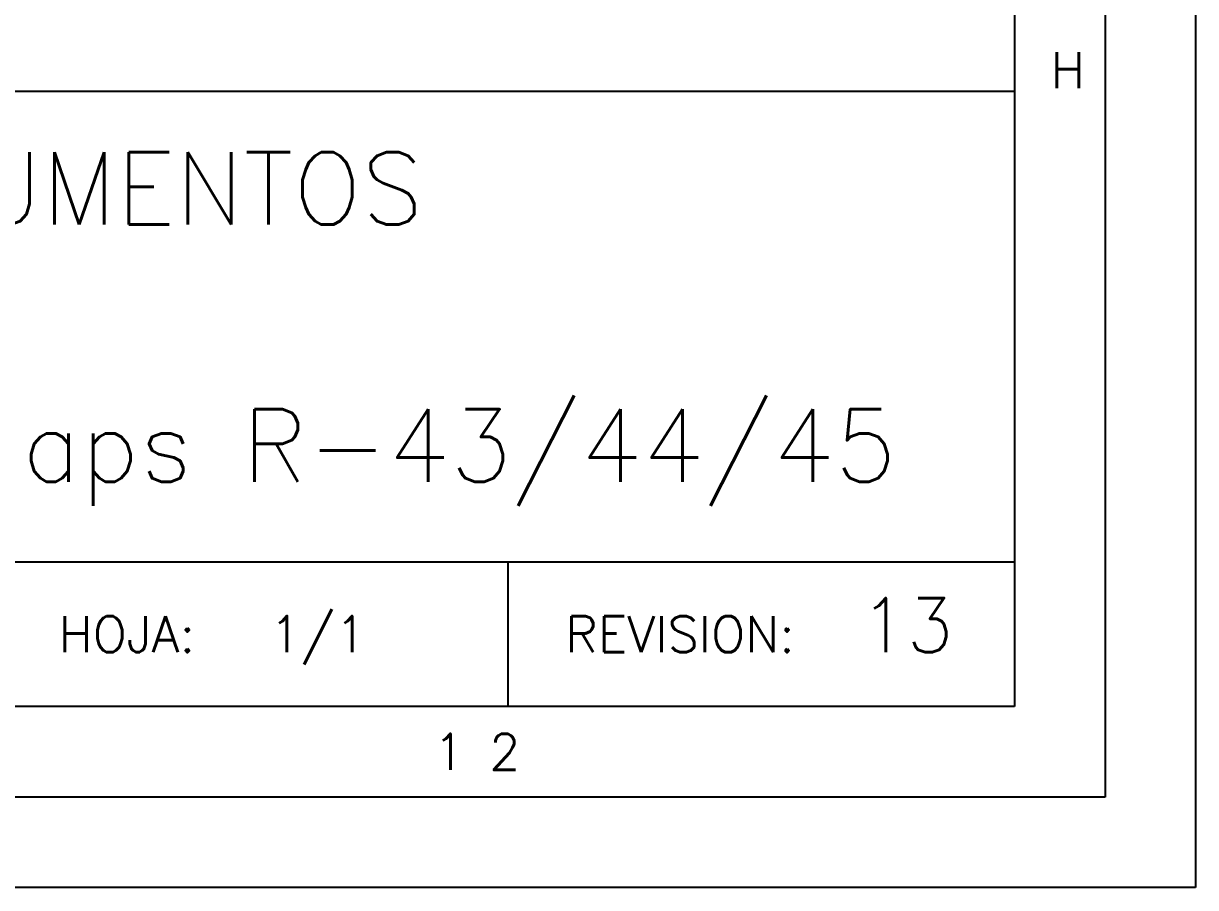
# Model space of a CAD drawing. Header units: millimetres. Extents: x -1069 to -649, y 34 to 330.
# Drawn here: x -681.76 to -649.41, y 33.84 to 57.69 of the extents above; entities that cross this region are included whole.
import ezdxf

# ---------------------------------------------------------------- set-up
doc = ezdxf.new("R2010")
doc.units = ezdxf.units.MM
doc.layers.add('CAJETIN', color=1, linetype='Continuous')
doc.layers.add('FORMATO', color=7, linetype='Continuous')
doc.styles.add('PY', font='ROMANS.shx')

# ---------------------------------------------------------------- blocks, each defined once
blk = doc.blocks.new('MARCO-A1')
at = {"layer": 'FORMATO', "color": 1}
blk.add_lwpolyline([(0, 594), (841, 594), (841, 0), (0, 0)], close=True, dxfattribs=at)
at = {"layer": 'FORMATO', "color": 5}
blk.add_lwpolyline([(5, 589), (836, 589), (836, 5), (5, 5)], close=True, dxfattribs=at)
at = {"layer": 'FORMATO', "color": 8, "linetype": 'Continuous'}
blk.add_lwpolyline([(10, 584), (831, 584), (831, 10), (10, 10)], close=True, dxfattribs=at)
at = {"layer": 'FORMATO', "color": 1, "style": 'PY'}
for s, p in [('H', (833, 44.167)), ('1 2', (798.883, 6.5))]:
    blk.add_text(s, height=2, dxfattribs=at).set_placement(p)

msp = doc.modelspace()

# ---------------------------------------------------------------- linework, layer by layer
at = {"layer": 'CAJETIN', "color": 8, "linetype": 'Continuous'}
for p, q in [((-744.3, 55.817), (-654.406, 55.817)), ((-744.3, 42.832), (-654.406, 42.832)), ((-744.3, 42.832), (-654.406, 42.832))]:
    msp.add_line(p, q, dxfattribs=at)
at = {"layer": 'CAJETIN', "color": 8}
msp.add_line((-668.39, 42.832), (-668.39, 38.837), dxfattribs=at)
msp.add_line((-668.39, 42.832), (-668.39, 38.837), dxfattribs=at)

# ---------------------------------------------------------------- block references
at = {"xscale": 0.499409123998651, "yscale": 0.499409123998651, "zscale": 0.499409123998651}
msp.add_blockref('MARCO-A1', (-1069.415, 33.843), dxfattribs=at)

# ---------------------------------------------------------------- texts
at = {"layer": 'CAJETIN', "color": 6, "style": 'PY'}
msp.add_text('13', height=1.4982, dxfattribs=at).set_placement((-658.668, 40.335))
at = {"layer": 'CAJETIN', "color": 1, "style": 'PY'}
msp.add_text('1/1', height=0.9988, dxfattribs=at).set_placement((-674.956, 40.335))
at = {"layer": 'CAJETIN', "color": 5, "char_height": 1.99764, "width": 88.63238, "attachment_point": 5, "style": 'PY'}
for s, insert in [('DIAGRAMAS DE TUBERÍAS E INSTRUMENTOS', (-699.353, 53.136)), ('Dosificación minoritarios líquidos Laundry caps R-43/44/45', (-699.353, 45.71))]:
    msp.add_mtext(s, dxfattribs=dict(at, insert=insert))
at = {"layer": 'FORMATO', "color": 1, "style": 'PY'}
for s, p in [('HOJA:', (-680.789, 40.335)), ('REVISION:', (-666.806, 40.335))]:
    msp.add_text(s, height=0.9988, dxfattribs=at).set_placement(p)

doc.saveas('drawing.dxf')
